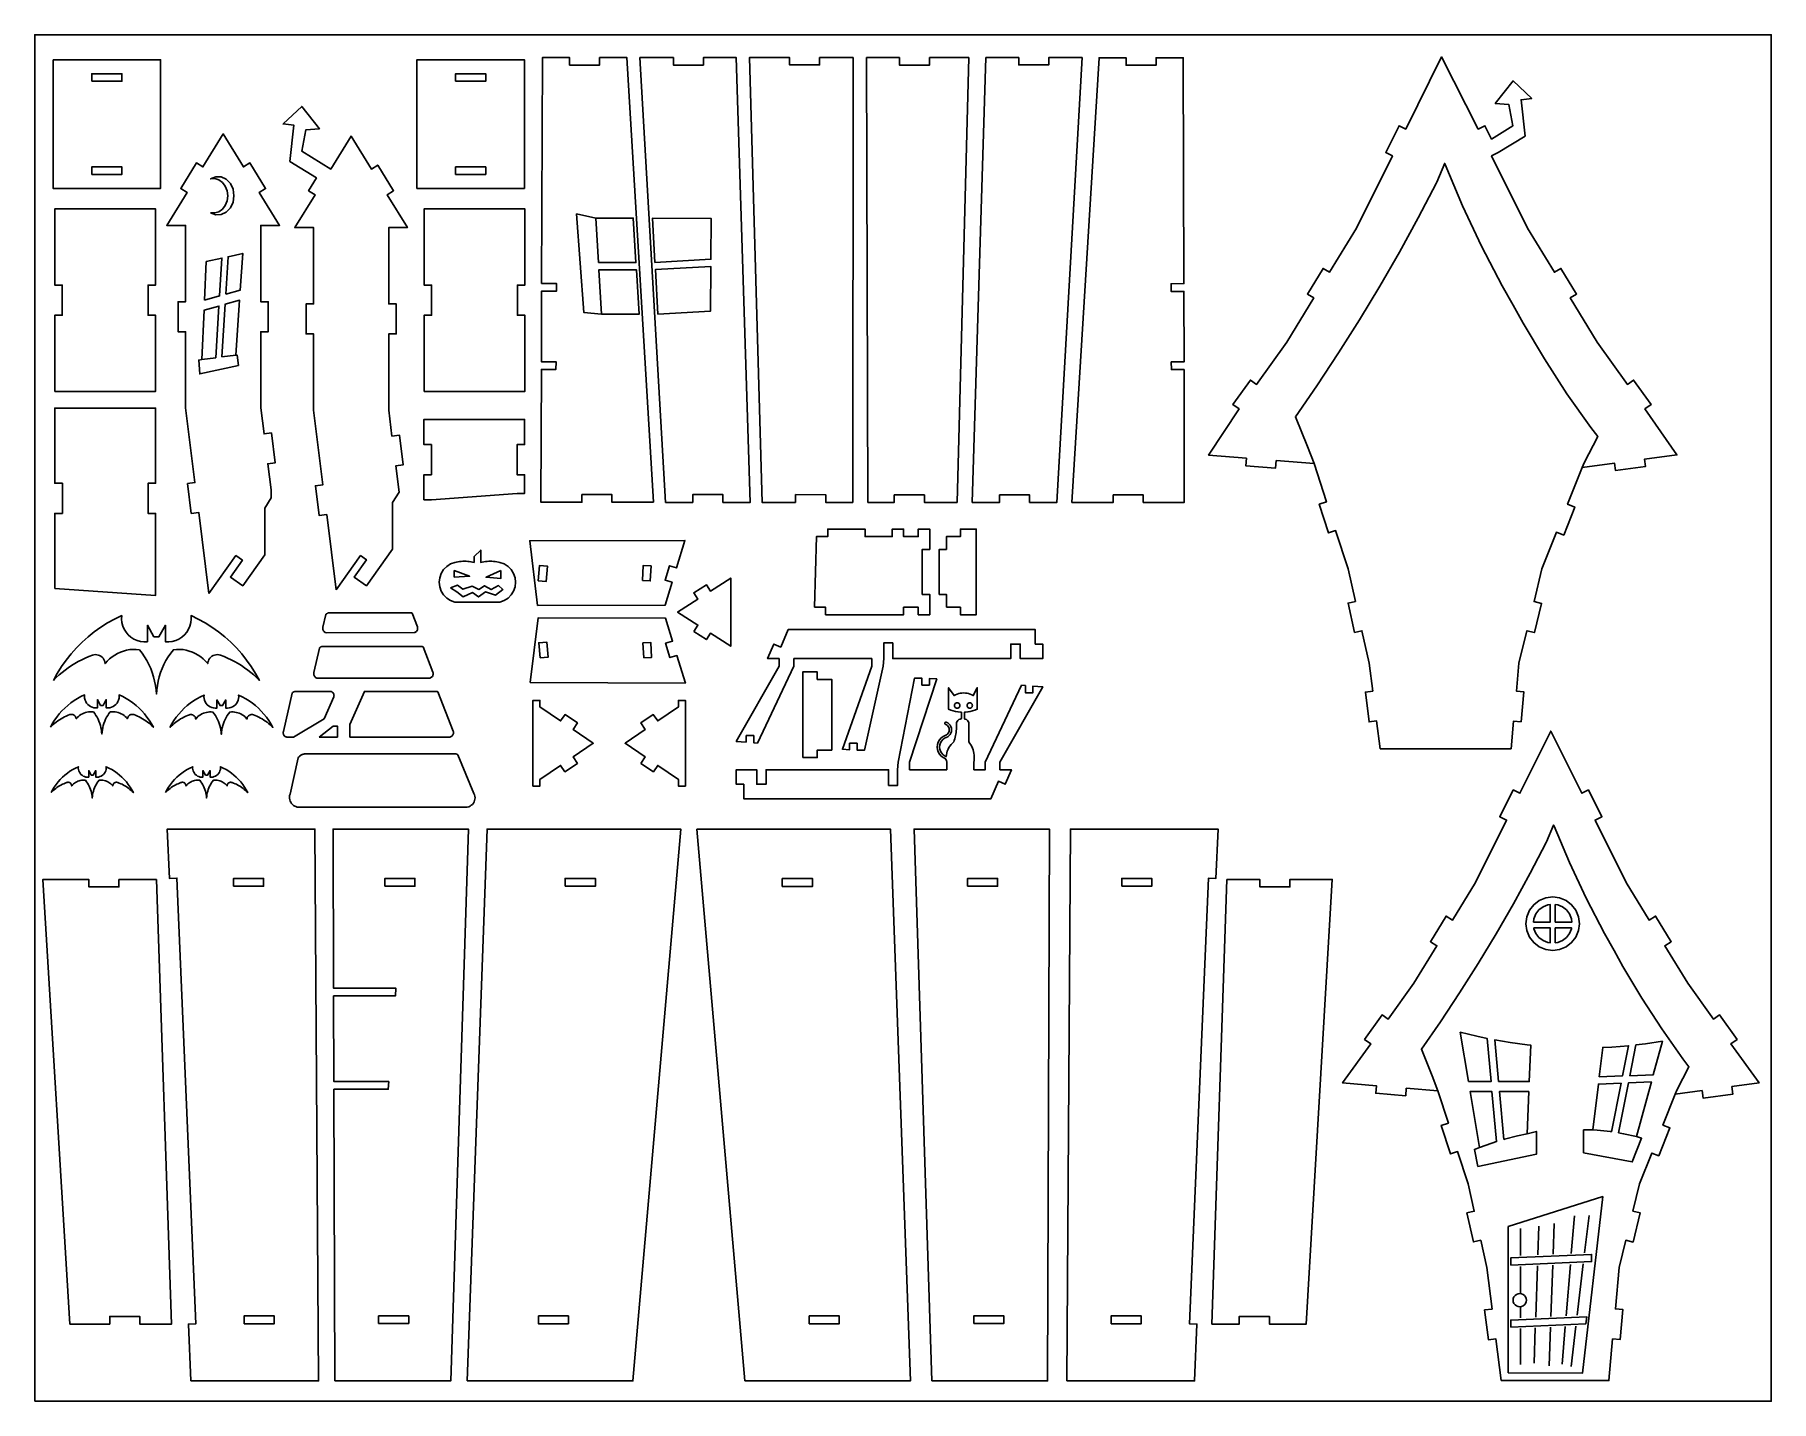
# Model space of a CAD drawing. Extents: x -14.4 to 78, y -12.4 to 60.3.
import ezdxf

# ---------------------------------------------------------------- set-up
doc = ezdxf.new("R2010")
doc.units = 0
doc.header["$MEASUREMENT"] = 0
doc.layers.get('0').update_dxf_attribs({"linetype": 'CONTINUOUS'})
doc.layers.add('ENGRAVING', color=1, linetype='CONTINUOUS')

msp = doc.modelspace()

# ---------------------------------------------------------------- linework, layer by layer
for points in [[(-14.397, -12.374), (-14.397, 60.308), (77.954, 60.308), (77.954, -12.374)], [(57.149, 22.329), (64.118, 22.329), (64.252, 23.807), (64.65, 23.77), (64.795, 25.363), (64.397, 25.4), (64.531, 26.877), (64.956, 28.609), (65.357, 28.511), (65.737, 30.064), (65.336, 30.162), (65.76, 31.894), (66.532, 33.848), (66.918, 33.695), (67.506, 35.183), (67.12, 35.335), (67.891, 37.289), (69.622, 37.52), (69.675, 37.124), (71.26, 37.335), (71.208, 37.732), (72.939, 37.962), (71.232, 40.408), (71.558, 40.641), (70.629, 41.942), (70.303, 41.71), (68.701, 43.956), (67.261, 46.308), (67.602, 46.517), (66.767, 47.881), (66.426, 47.673), (64.985, 50.025), (63.08, 53.86), (63.438, 54.038), (64.862, 54.915), (64.647, 56.849), (65.218, 56.912), (65.217, 56.919), (64.222, 57.848), (63.278, 56.654), (64.005, 56.59), (64.21, 55.457), (63.079, 54.76), (62.726, 55.47), (62.368, 55.292), (60.423, 59.127), (58.517, 55.292), (58.159, 55.47), (57.448, 54.038), (57.806, 53.86), (55.9, 50.025), (54.46, 47.672), (54.119, 47.881), (53.283, 46.517), (53.624, 46.308), (52.184, 43.955), (50.582, 41.71), (50.257, 41.942), (49.327, 40.64), (49.653, 40.408), (48.029, 37.947), (50.038, 37.786), (50.006, 37.387), (51.595, 37.26), (51.627, 37.658), (53.637, 37.497), (54.296, 35.457), (53.916, 35.334), (54.407, 33.812), (54.788, 33.935), (55.447, 31.894), (55.836, 30.166), (55.446, 30.078), (55.798, 28.518), (56.188, 28.605), (56.578, 26.877), (56.764, 25.397), (56.367, 25.347), (56.566, 23.76), (56.963, 23.81)], [(-13.42, 58.974), (-7.704, 58.974), (-7.704, 52.137), (-13.42, 52.137)], [(-11.361, 57.834), (-9.762, 57.834), (-9.762, 58.234), (-11.361, 58.234)], [(5.93, 52.137), (5.93, 58.974), (11.646, 58.974), (11.646, 52.137)], [(7.988, 57.834), (7.988, 58.234), (9.587, 58.234), (9.587, 57.834)], [(18.516, 35.439), (18.516, 35.441), (16.303, 35.441), (16.303, 35.852), (14.704, 35.852), (14.704, 35.441), (12.521, 35.441), (12.546, 42.51), (13.324, 42.507), (13.325, 42.915), (12.547, 42.918), (12.56, 46.67), (13.351, 46.667), (13.352, 47.075), (12.561, 47.078), (12.603, 59.09), (14.044, 59.09), (14.044, 58.693), (15.644, 58.693), (15.644, 59.09), (17.093, 59.09), (18.516, 35.441)], [(19.146, 35.435), (17.792, 59.09), (19.567, 59.09), (19.567, 58.69), (21.167, 58.69), (21.167, 59.09), (22.907, 59.089), (23.657, 35.435), (22.2, 35.435), (22.2, 35.848), (20.601, 35.848), (20.601, 35.435)], [(26.069, 35.432), (24.282, 35.433), (23.607, 59.089), (25.745, 59.089), (25.745, 58.704), (27.344, 58.704), (27.344, 59.089), (29.126, 59.089), (29.11, 35.432), (27.668, 35.432), (27.668, 35.845), (26.069, 35.846)], [(29.909, 35.432), (31.316, 35.432), (31.316, 35.833), (32.915, 35.833), (32.915, 35.432), (34.654, 35.432), (35.273, 59.091), (33.189, 59.091), (33.189, 58.691), (31.589, 58.691), (31.589, 59.091), (29.839, 59.091)], [(35.454, 35.432), (36.911, 35.433), (36.911, 35.833), (38.511, 35.833), (38.511, 35.433), (39.965, 35.433), (41.306, 59.089), (39.53, 59.089), (39.53, 58.703), (37.931, 58.703), (37.931, 59.089), (36.188, 59.089)], [(40.765, 35.433), (42.21, 59.083), (43.64, 59.083), (43.64, 58.683), (45.239, 58.683), (45.239, 59.083), (46.686, 59.083), (46.714, 47.068), (46.038, 47.067), (46.039, 46.657), (46.715, 46.658), (46.723, 42.909), (46.048, 42.907), (46.049, 42.497), (46.724, 42.498), (46.74, 35.433), (44.555, 35.433), (44.555, 35.833), (42.956, 35.833), (42.956, 35.433)], [(1.631, 30.789), (1.129, 34.784), (0.732, 34.734), (0.532, 36.321), (0.929, 36.371), (0.43, 40.339), (0.43, 44.394), (0.03, 44.394), (0.03, 45.993), (0.43, 45.993), (0.43, 50.049), (-0.57, 50.049), (0.51, 51.801), (0.169, 52.011), (0.587, 52.689), (-0.837, 53.566), (-0.622, 55.499), (-1.193, 55.563), (-1.192, 55.57), (-0.197, 56.499), (0.747, 55.305), (0.019, 55.241), (-0.185, 54.108), (1.349, 53.163), (2.428, 54.916), (3.508, 53.163), (3.848, 53.373), (4.687, 52.011), (4.347, 51.801), (5.426, 50.049), (4.427, 50.049), (4.427, 45.993), (4.827, 45.993), (4.827, 44.394), (4.427, 44.394), (4.427, 40.339), (4.6, 38.962), (4.997, 39.012), (5.196, 37.425), (4.8, 37.375), (4.976, 35.978), (4.635, 35.42), (4.635, 32.953), (3.24, 30.998), (2.589, 31.462), (3.245, 32.383), (2.929, 32.608)], [(-5.132, 30.595), (-3.696, 32.608), (-3.35, 32.361), (-3.988, 31.466), (-3.338, 31.001), (-2.168, 32.641), (-2.168, 35.133), (-1.827, 35.685), (-1.827, 36.095), (-2.003, 37.492), (-1.606, 37.542), (-1.806, 39.129), (-2.203, 39.079), (-2.376, 40.455), (-2.376, 44.511), (-1.976, 44.511), (-1.976, 46.11), (-2.376, 46.11), (-2.376, 50.166), (-1.376, 50.166), (-2.456, 51.918), (-2.116, 52.128), (-2.954, 53.49), (-3.295, 53.28), (-4.374, 55.032), (-5.454, 53.28), (-5.794, 53.49), (-6.633, 52.128), (-6.293, 51.918), (-7.372, 50.166), (-6.373, 50.166), (-6.373, 46.11), (-6.773, 46.11), (-6.773, 44.511), (-6.373, 44.511), (-6.373, 40.455), (-5.874, 36.488), (-6.27, 36.438), (-6.071, 34.851), (-5.674, 34.901)], [(-11.361, 52.876), (-9.762, 52.876), (-9.762, 53.276), (-11.361, 53.276)], [(-5.046, 50.843), (-4.823, 50.829), (-4.605, 50.894), (-4.413, 51.033), (-4.263, 51.232), (-4.167, 51.476), (-4.134, 51.743), (-4.167, 52.01), (-4.263, 52.254), (-4.413, 52.453), (-4.605, 52.592), (-4.823, 52.657), (-5.046, 52.643), (-4.772, 52.752), (-4.483, 52.743), (-4.213, 52.617), (-3.994, 52.39), (-3.851, 52.086), (-3.802, 51.743), (-3.851, 51.4), (-3.994, 51.096), (-4.213, 50.869), (-4.483, 50.743), (-4.772, 50.734)], [(7.988, 52.876), (7.988, 53.276), (9.587, 53.276), (9.587, 52.876)], [(-13.329, 41.335), (-7.971, 41.335), (-7.971, 45.39), (-8.371, 45.39), (-8.371, 46.99), (-7.971, 46.99), (-7.971, 51.045), (-13.329, 51.045), (-13.329, 46.99), (-12.929, 46.99), (-12.929, 45.39), (-13.329, 45.39)], [(6.311, 41.335), (6.311, 45.39), (6.711, 45.39), (6.711, 46.99), (6.311, 46.99), (6.311, 51.045), (11.669, 51.045), (11.669, 46.99), (11.269, 46.99), (11.269, 45.39), (11.669, 45.39), (11.669, 41.335)], [(15.58, 48.186), (17.578, 48.186), (17.435, 50.556), (15.438, 50.556)], [(18.587, 48.193), (18.452, 50.551), (21.578, 50.528), (21.562, 48.363)], [(-5.369, 46.19), (-5.274, 48.244), (-4.442, 48.429), (-4.565, 46.418)], [(-4.237, 46.511), (-3.465, 46.73), (-3.337, 48.674), (-4.115, 48.501)], [(15.746, 45.437), (17.743, 45.437), (17.601, 47.807), (15.603, 47.807)], [(18.744, 45.444), (21.541, 45.604), (21.559, 47.983), (18.608, 47.814)], [(-4.442, 43.171), (-4.27, 45.973), (-3.501, 46.19), (-3.694, 43.27)], [(-5.515, 43.03), (-5.394, 45.654), (-4.598, 45.879), (-4.767, 43.128)], [(-13.328, 30.852), (-13.328, 34.851), (-12.928, 34.851), (-12.928, 36.45), (-13.328, 36.45), (-13.328, 40.449), (-7.97, 40.449), (-7.97, 36.45), (-8.37, 36.45), (-8.37, 34.851), (-7.97, 34.851), (-7.97, 30.484)], [(6.7, 35.572), (6.3, 35.572), (6.3, 36.909), (6.7, 36.909), (6.7, 38.508), (6.3, 38.508), (6.3, 39.845), (11.658, 39.845), (11.658, 38.508), (11.258, 38.508), (11.258, 36.909), (11.658, 36.909), (11.658, 35.915), (11.258, 35.915)], [(12.347, 29.947), (19.126, 29.965), (19.498, 31.186), (19.122, 31.301), (19.355, 32.066), (19.731, 31.951), (20.177, 33.413), (11.927, 33.392)], [(27.075, 29.856), (27.17, 33.615), (27.78, 33.615), (27.78, 34.015), (29.761, 34.015), (29.761, 33.615), (31.207, 33.615), (31.207, 34.015), (31.807, 34.015), (31.807, 33.615), (32.589, 33.615), (32.589, 34.015), (33.204, 34.015), (33.204, 32.935), (32.8, 32.935), (32.8, 30.536), (33.204, 30.536), (33.204, 29.457), (32.589, 29.457), (32.589, 29.856), (31.807, 29.856), (31.807, 29.457), (27.665, 29.457), (27.665, 29.856)], [(34.084, 29.856), (34.084, 30.536), (33.704, 30.536), (33.704, 32.935), (34.084, 32.935), (34.084, 33.615), (34.831, 33.615), (34.831, 34.015), (35.67, 34.015), (35.67, 29.457), (34.831, 29.457), (34.831, 29.856)], [(7.349, 30.515), (7.518, 30.343), (7.721, 30.213), (7.947, 30.13), (10.344, 30.13), (10.57, 30.213), (10.773, 30.343), (10.942, 30.515), (11.069, 30.719), (11.148, 30.947), (11.175, 31.187), (11.148, 31.426), (11.069, 31.654), (10.942, 31.859), (10.773, 32.031), (10.57, 32.161), (10.344, 32.243), (10.26, 32.262), (10.175, 32.277), (10.09, 32.289), (10.005, 32.297), (9.919, 32.303), (9.833, 32.304), (9.747, 32.303), (9.662, 32.297), (9.576, 32.289), (9.491, 32.277), (9.407, 32.262), (9.323, 32.243), (9.323, 32.902), (8.968, 32.552), (8.968, 32.243), (8.884, 32.262), (8.8, 32.277), (8.715, 32.289), (8.629, 32.297), (8.544, 32.303), (8.458, 32.304), (8.372, 32.303), (8.286, 32.297), (8.201, 32.289), (8.116, 32.277), (8.031, 32.262), (7.947, 32.243), (7.721, 32.161), (7.518, 32.031), (7.349, 31.859), (7.222, 31.654), (7.143, 31.426), (7.117, 31.187), (7.143, 30.947), (7.222, 30.719)], [(7.914, 31.457), (7.914, 31.811), (8.729, 31.505)], [(10.385, 31.811), (9.605, 31.457), (10.385, 31.384)], [(12.383, 31.269), (12.804, 31.232), (12.874, 32.042), (12.454, 32.078)], [(17.921, 31.281), (18.337, 31.257), (18.383, 32.055), (17.967, 32.079)], [(20.653, 28.571), (20.869, 28.908), (19.795, 29.598), (20.869, 30.288), (20.653, 30.625), (21.325, 31.057), (21.541, 30.721), (22.615, 31.411), (22.615, 27.785), (21.541, 28.475), (21.325, 28.139)], [(7.718, 30.891), (8.095, 31.036), (8.372, 30.812), (8.865, 30.985), (9.228, 30.809), (9.528, 31.001), (9.875, 30.796), (10.273, 31.009), (10.506, 30.806), (10.116, 30.495), (9.574, 30.67), (9.208, 30.407), (8.877, 30.638), (8.383, 30.405), (8.058, 30.683)], [(0.972, 28.584), (0.994, 28.56), (1.02, 28.54), (1.048, 28.523), (1.078, 28.51), (1.109, 28.501), (5.784, 28.507), (5.816, 28.517), (5.846, 28.531), (5.874, 28.55), (5.899, 28.572), (5.921, 28.598), (5.939, 28.626), (5.952, 28.657), (5.962, 28.689), (5.966, 28.722), (5.966, 28.756), (5.961, 28.789), (5.952, 28.821), (5.668, 29.544), (5.665, 29.547), (5.662, 29.55), (5.659, 29.553), (5.655, 29.555), (5.652, 29.557), (5.648, 29.559), (5.644, 29.56), (5.64, 29.562), (5.636, 29.563), (5.632, 29.564), (5.628, 29.564), (5.623, 29.565), (1.312, 29.565), (1.29, 29.565), (1.269, 29.565), (1.247, 29.562), (1.226, 29.559), (1.206, 29.553), (1.185, 29.546), (1.166, 29.538), (1.147, 29.528), (1.129, 29.516), (1.111, 29.504), (1.095, 29.49), (1.08, 29.475), (0.927, 28.799), (0.92, 28.767), (0.918, 28.735), (0.92, 28.702), (0.927, 28.67), (0.938, 28.64), (0.953, 28.611)], [(-13.402, 25.967), (-13.255, 26.114), (-13.102, 26.255), (-12.944, 26.39), (-12.781, 26.518), (-12.614, 26.641), (-12.442, 26.757), (-12.265, 26.866), (-12.085, 26.968), (-11.9, 27.064), (-11.712, 27.152), (-11.521, 27.233), (-11.327, 27.307), (-11.252, 27.327), (-11.175, 27.336), (-11.097, 27.333), (-11.02, 27.317), (-10.947, 27.29), (-10.879, 27.253), (-10.818, 27.205), (-10.764, 27.148), (-10.72, 27.084), (-10.687, 27.014), (-10.664, 26.939), (-10.654, 26.862), (-10.542, 26.992), (-10.419, 27.112), (-10.286, 27.221), (-10.144, 27.317), (-9.994, 27.402), (-9.838, 27.473), (-9.676, 27.53), (-9.51, 27.574), (-9.341, 27.602), (-9.169, 27.616), (-8.998, 27.615), (-8.827, 27.6), (-8.685, 27.414), (-8.554, 27.221), (-8.434, 27.02), (-8.327, 26.813), (-8.231, 26.599), (-8.148, 26.381), (-8.078, 26.158), (-8.021, 25.932), (-7.977, 25.702), (-7.946, 25.47), (-7.929, 25.237), (-7.922, 25.237), (-7.905, 25.47), (-7.874, 25.702), (-7.83, 25.932), (-7.773, 26.158), (-7.703, 26.381), (-7.62, 26.599), (-7.524, 26.813), (-7.416, 27.02), (-7.297, 27.221), (-7.166, 27.414), (-7.024, 27.6), (-6.853, 27.615), (-6.681, 27.616), (-6.51, 27.602), (-6.341, 27.574), (-6.175, 27.53), (-6.013, 27.473), (-5.857, 27.402), (-5.707, 27.317), (-5.565, 27.221), (-5.432, 27.112), (-5.309, 26.992), (-5.197, 26.862), (-5.187, 26.939), (-5.164, 27.014), (-5.131, 27.084), (-5.087, 27.148), (-5.033, 27.205), (-4.972, 27.253), (-4.904, 27.29), (-4.83, 27.317), (-4.754, 27.333), (-4.676, 27.336), (-4.599, 27.327), (-4.524, 27.307), (-4.33, 27.233), (-4.139, 27.152), (-3.951, 27.064), (-3.766, 26.968), (-3.586, 26.866), (-3.409, 26.757), (-3.237, 26.641), (-3.069, 26.518), (-2.907, 26.39), (-2.749, 26.255), (-2.596, 26.114), (-2.449, 25.967), (-2.654, 26.34), (-2.88, 26.701), (-3.126, 27.048), (-3.39, 27.381), (-3.674, 27.699), (-3.974, 28), (-4.291, 28.284), (-4.624, 28.549), (-4.97, 28.796), (-5.331, 29.022), (-5.703, 29.228), (-6.086, 29.412), (-6.076, 29.226), (-6.094, 29.04), (-6.14, 28.859), (-6.212, 28.687), (-6.31, 28.528), (-6.43, 28.385), (-6.57, 28.262), (-6.728, 28.162), (-6.899, 28.086), (-7.079, 28.038), (-7.264, 28.016), (-7.451, 28.024), (-7.451, 28.902), (-7.79, 28.292), (-8.061, 28.292), (-8.4, 28.902), (-8.4, 28.024), (-8.587, 28.016), (-8.772, 28.038), (-8.952, 28.086), (-9.123, 28.162), (-9.28, 28.262), (-9.421, 28.385), (-9.541, 28.528), (-9.639, 28.687), (-9.711, 28.859), (-9.757, 29.04), (-9.775, 29.226), (-9.765, 29.412), (-10.148, 29.228), (-10.52, 29.022), (-10.88, 28.796), (-11.227, 28.549), (-11.56, 28.284), (-11.877, 28), (-12.177, 27.699), (-12.461, 27.381), (-12.725, 27.048), (-12.971, 26.701), (-13.197, 26.34)], [(11.955, 25.85), (20.205, 25.828), (19.759, 27.291), (19.383, 27.176), (19.15, 27.941), (19.526, 28.055), (19.154, 29.276), (12.375, 29.294)], [(23.44, 22.678), (23.44, 23.033), (23.84, 23.033), (23.84, 22.648), (24.04, 22.633), (25.976, 26.727), (25.976, 27.127), (30.118, 27.127), (30.118, 26.727), (28.556, 22.301), (28.941, 22.28), (28.941, 22.628), (29.34, 22.628), (29.34, 22.258), (29.74, 22.258), (30.717, 26.727), (30.754, 27.127), (30.754, 27.961), (31.231, 27.961), (31.231, 27.127), (37.512, 27.127), (37.512, 27.898), (38.012, 27.898), (38.012, 27.127), (39.214, 27.127), (39.214, 27.898), (38.814, 27.898), (38.814, 28.669), (25.676, 28.669), (25.277, 27.74), (24.91, 27.898), (24.578, 27.127), (25.193, 27.127), (25.193, 26.727), (22.911, 22.717)], [(0.492, 26.169), (0.514, 26.145), (0.539, 26.124), (0.567, 26.107), (0.597, 26.094), (0.628, 26.085), (6.614, 26.091), (6.646, 26.101), (6.676, 26.116), (6.704, 26.134), (6.73, 26.157), (6.751, 26.182), (6.769, 26.211), (6.783, 26.241), (6.792, 26.274), (6.797, 26.307), (6.797, 26.341), (6.792, 26.374), (6.782, 26.406), (6.257, 27.744), (6.254, 27.747), (6.251, 27.75), (6.247, 27.753), (6.244, 27.755), (6.24, 27.757), (6.237, 27.759), (6.233, 27.761), (6.229, 27.762), (6.225, 27.763), (6.221, 27.764), (6.216, 27.765), (6.212, 27.765), (0.871, 27.765), (0.858, 27.762), (0.844, 27.759), (0.831, 27.754), (0.819, 27.749), (0.806, 27.742), (0.795, 27.735), (0.784, 27.727), (0.773, 27.718), (0.764, 27.708), (0.755, 27.698), (0.747, 27.687), (0.739, 27.675), (0.446, 26.384), (0.44, 26.352), (0.438, 26.319), (0.44, 26.287), (0.447, 26.255), (0.458, 26.224), (0.473, 26.195)], [(12.482, 27.164), (12.412, 27.973), (12.832, 28.009), (12.902, 27.2)], [(17.995, 27.162), (17.949, 27.961), (18.365, 27.985), (18.412, 27.187)], [(32.123, 21.215), (32.123, 21.615), (33.57, 26.042), (33.185, 26.063), (33.185, 25.714), (32.785, 25.714), (32.785, 26.085), (32.385, 26.085), (31.524, 21.615), (31.487, 21.215), (31.487, 20.382), (31.009, 20.382), (31.009, 21.215), (24.498, 21.215), (24.498, 20.444), (23.998, 20.444), (23.998, 21.215), (22.911, 21.215), (22.911, 20.444), (23.311, 20.444), (23.311, 19.673), (36.45, 19.673), (36.849, 20.602), (37.216, 20.444), (37.547, 21.215), (36.933, 21.215), (36.933, 21.615), (39.214, 25.626), (38.685, 25.665), (38.685, 25.309), (38.285, 25.309), (38.285, 25.694), (38.086, 25.709), (36.15, 21.615), (36.15, 21.215), (35.55, 21.215), (35.55, 21.615), (35.564, 21.709), (35.571, 21.804), (35.572, 21.899), (35.565, 21.994), (35.552, 22.088), (35.533, 22.181), (35.507, 22.273), (35.475, 22.362), (35.436, 22.449), (35.392, 22.533), (35.341, 22.614), (35.285, 22.691), (35.285, 23.726), (35.25, 23.786), (35.205, 23.839), (35.15, 23.882), (35.089, 23.913), (35.046, 23.926), (35.046, 24.272), (35.098, 24.274), (35.227, 24.288), (35.356, 24.311), (35.482, 24.344), (35.606, 24.385), (35.727, 24.435), (35.727, 25.574), (35.515, 25.156), (35.437, 25.199), (35.355, 25.234), (35.27, 25.262), (35.183, 25.282), (35.094, 25.294), (35.005, 25.298), (34.916, 25.294), (34.827, 25.282), (34.74, 25.262), (34.655, 25.234), (34.573, 25.199), (34.495, 25.156), (34.207, 25.574), (34.207, 24.435), (34.328, 24.385), (34.452, 24.344), (34.578, 24.311), (34.707, 24.288), (34.837, 24.274), (34.884, 24.272), (34.884, 23.933), (34.817, 23.913), (34.755, 23.882), (34.701, 23.839), (34.655, 23.786), (34.62, 23.726), (34.623, 23.639), (34.623, 23.551), (34.621, 23.464), (34.616, 23.376), (34.608, 23.289), (34.598, 23.202), (34.585, 23.115), (34.569, 23.029), (34.551, 22.944), (34.53, 22.859), (34.507, 22.774), (34.481, 22.691), (34.405, 22.625), (34.336, 22.553), (34.274, 22.474), (34.22, 22.39), (34.174, 22.301), (34.136, 22.208), (34.107, 22.112), (34.088, 22.013), (34.078, 21.914), (33.979, 21.962), (33.892, 22.029), (33.82, 22.113), (33.766, 22.209), (33.733, 22.314), (33.722, 22.424), (33.733, 22.534), (33.766, 22.639), (33.82, 22.735), (33.892, 22.819), (33.979, 22.886), (34.156, 22.973), (34.225, 23.026), (34.282, 23.092), (34.325, 23.168), (34.351, 23.251), (34.36, 23.338), (34.351, 23.425), (34.325, 23.508), (34.282, 23.584), (34.225, 23.65), (34.156, 23.704), (34.078, 23.742), (34.064, 23.745), (34.049, 23.745), (34.035, 23.741), (34.023, 23.734), (34.012, 23.724), (34.004, 23.712), (33.999, 23.698), (33.998, 23.684), (34, 23.669), (34.006, 23.656), (34.015, 23.644), (34.026, 23.635), (34.094, 23.602), (34.143, 23.564), (34.185, 23.516), (34.215, 23.461), (34.234, 23.401), (34.24, 23.338), (34.234, 23.275), (34.215, 23.215), (34.185, 23.16), (34.143, 23.113), (34.094, 23.074), (33.916, 22.987), (33.81, 22.905), (33.722, 22.803), (33.657, 22.686), (33.616, 22.558), (33.603, 22.424), (33.616, 22.29), (33.657, 22.162), (33.722, 22.045), (33.81, 21.943), (33.916, 21.861), (34.026, 21.807), (34.086, 21.714), (34.105, 21.615), (34.105, 21.215)], [(26.444, 21.859), (26.444, 26.418), (27.215, 26.418), (27.215, 26.018), (27.987, 26.018), (27.987, 22.259), (27.215, 22.259), (27.215, 21.859)], [(-13.565, 23.476), (-13.492, 23.55), (-13.415, 23.62), (-13.336, 23.688), (-13.255, 23.752), (-13.171, 23.813), (-13.085, 23.871), (-12.997, 23.926), (-12.907, 23.977), (-12.814, 24.025), (-12.72, 24.069), (-12.625, 24.109), (-12.528, 24.146), (-12.49, 24.156), (-12.452, 24.161), (-12.413, 24.159), (-12.375, 24.151), (-12.338, 24.138), (-12.304, 24.119), (-12.273, 24.095), (-12.246, 24.067), (-12.224, 24.035), (-12.208, 24), (-12.196, 23.962), (-12.191, 23.924), (-12.135, 23.989), (-12.074, 24.049), (-12.007, 24.103), (-11.936, 24.151), (-11.861, 24.194), (-11.783, 24.229), (-11.702, 24.258), (-11.619, 24.28), (-11.535, 24.294), (-11.449, 24.301), (-11.363, 24.3), (-11.278, 24.293), (-11.207, 24.2), (-11.141, 24.103), (-11.082, 24.003), (-11.028, 23.899), (-10.98, 23.792), (-10.938, 23.683), (-10.903, 23.572), (-10.875, 23.458), (-10.853, 23.344), (-10.837, 23.228), (-10.829, 23.111), (-10.825, 23.111), (-10.817, 23.228), (-10.801, 23.344), (-10.779, 23.458), (-10.751, 23.572), (-10.716, 23.683), (-10.674, 23.792), (-10.626, 23.899), (-10.573, 24.003), (-10.513, 24.103), (-10.447, 24.2), (-10.376, 24.293), (-10.291, 24.3), (-10.205, 24.301), (-10.119, 24.294), (-10.035, 24.28), (-9.952, 24.258), (-9.871, 24.229), (-9.793, 24.194), (-9.718, 24.151), (-9.647, 24.103), (-9.58, 24.049), (-9.519, 23.989), (-9.463, 23.924), (-9.458, 23.962), (-9.446, 24), (-9.43, 24.035), (-9.408, 24.067), (-9.381, 24.095), (-9.35, 24.119), (-9.316, 24.138), (-9.279, 24.151), (-9.241, 24.159), (-9.202, 24.161), (-9.164, 24.156), (-9.126, 24.146), (-9.029, 24.109), (-8.934, 24.069), (-8.84, 24.025), (-8.747, 23.977), (-8.657, 23.926), (-8.569, 23.871), (-8.483, 23.813), (-8.399, 23.752), (-8.318, 23.688), (-8.239, 23.62), (-8.162, 23.55), (-8.089, 23.476), (-8.191, 23.663), (-8.304, 23.843), (-8.427, 24.017), (-8.559, 24.183), (-8.701, 24.342), (-8.851, 24.493), (-9.01, 24.635), (-9.176, 24.767), (-9.349, 24.89), (-9.53, 25.004), (-9.716, 25.107), (-9.907, 25.199), (-9.902, 25.106), (-9.911, 25.013), (-9.934, 24.922), (-9.97, 24.836), (-10.019, 24.757), (-10.079, 24.685), (-10.15, 24.624), (-10.228, 24.574), (-10.314, 24.536), (-10.404, 24.512), (-10.496, 24.501), (-10.59, 24.504), (-10.59, 24.944), (-10.759, 24.639), (-10.895, 24.639), (-11.064, 24.944), (-11.064, 24.504), (-11.158, 24.501), (-11.25, 24.512), (-11.34, 24.536), (-11.426, 24.574), (-11.505, 24.624), (-11.575, 24.685), (-11.635, 24.757), (-11.684, 24.836), (-11.72, 24.922), (-11.743, 25.013), (-11.752, 25.106), (-11.747, 25.199), (-11.938, 25.107), (-12.124, 25.004), (-12.305, 24.89), (-12.478, 24.767), (-12.644, 24.635), (-12.803, 24.493), (-12.953, 24.342), (-13.095, 24.183), (-13.227, 24.017), (-13.35, 23.843), (-13.463, 23.663)], [(-7.21, 23.465), (-7.137, 23.539), (-7.061, 23.609), (-6.982, 23.677), (-6.9, 23.741), (-6.816, 23.802), (-6.73, 23.86), (-6.642, 23.915), (-6.552, 23.966), (-6.46, 24.014), (-6.366, 24.058), (-6.27, 24.098), (-6.173, 24.135), (-6.136, 24.145), (-6.097, 24.15), (-6.058, 24.148), (-6.02, 24.14), (-5.983, 24.127), (-5.949, 24.108), (-5.918, 24.084), (-5.892, 24.056), (-5.87, 24.024), (-5.853, 23.988), (-5.842, 23.951), (-5.836, 23.913), (-5.78, 23.978), (-5.719, 24.038), (-5.652, 24.092), (-5.582, 24.14), (-5.507, 24.183), (-5.429, 24.218), (-5.348, 24.247), (-5.265, 24.268), (-5.18, 24.283), (-5.094, 24.29), (-5.008, 24.289), (-4.923, 24.282), (-4.852, 24.189), (-4.787, 24.092), (-4.727, 23.992), (-4.673, 23.888), (-4.625, 23.781), (-4.584, 23.672), (-4.549, 23.561), (-4.52, 23.447), (-4.498, 23.333), (-4.483, 23.217), (-4.474, 23.1), (-4.47, 23.1), (-4.462, 23.217), (-4.447, 23.333), (-4.425, 23.447), (-4.396, 23.561), (-4.361, 23.672), (-4.319, 23.781), (-4.272, 23.888), (-4.218, 23.992), (-4.158, 24.092), (-4.093, 24.189), (-4.022, 24.282), (-3.936, 24.289), (-3.85, 24.29), (-3.765, 24.283), (-3.68, 24.268), (-3.597, 24.247), (-3.516, 24.218), (-3.438, 24.183), (-3.363, 24.14), (-3.292, 24.092), (-3.226, 24.038), (-3.164, 23.978), (-3.108, 23.913), (-3.103, 23.951), (-3.092, 23.988), (-3.075, 24.024), (-3.053, 24.056), (-3.026, 24.084), (-2.995, 24.108), (-2.961, 24.127), (-2.925, 24.14), (-2.887, 24.148), (-2.848, 24.15), (-2.809, 24.145), (-2.771, 24.135), (-2.674, 24.098), (-2.579, 24.058), (-2.485, 24.014), (-2.393, 23.966), (-2.302, 23.915), (-2.214, 23.86), (-2.128, 23.802), (-2.044, 23.741), (-1.963, 23.677), (-1.884, 23.609), (-1.808, 23.539), (-1.734, 23.465), (-1.837, 23.652), (-1.95, 23.832), (-2.072, 24.006), (-2.205, 24.172), (-2.346, 24.331), (-2.497, 24.482), (-2.655, 24.624), (-2.821, 24.756), (-2.995, 24.879), (-3.175, 24.993), (-3.361, 25.096), (-3.553, 25.188), (-3.548, 25.095), (-3.557, 25.002), (-3.579, 24.911), (-3.616, 24.825), (-3.664, 24.746), (-3.725, 24.674), (-3.795, 24.613), (-3.873, 24.563), (-3.959, 24.525), (-4.049, 24.5), (-4.142, 24.49), (-4.235, 24.493), (-4.235, 24.933), (-4.404, 24.628), (-4.54, 24.628), (-4.71, 24.933), (-4.71, 24.493), (-4.803, 24.49), (-4.896, 24.5), (-4.986, 24.525), (-5.071, 24.563), (-5.15, 24.613), (-5.22, 24.674), (-5.28, 24.746), (-5.329, 24.825), (-5.365, 24.911), (-5.388, 25.002), (-5.397, 25.095), (-5.392, 25.188), (-5.583, 25.096), (-5.77, 24.993), (-5.95, 24.879), (-6.123, 24.756), (-6.289, 24.624), (-6.448, 24.482), (-6.598, 24.331), (-6.74, 24.172), (-6.872, 24.006), (-6.995, 23.832), (-7.108, 23.652)], [(-0.993, 22.948), (-0.634, 22.947), (0.999, 23.923), (1.509, 25.089), (1.518, 25.126), (1.52, 25.164), (1.516, 25.202), (1.506, 25.238), (1.489, 25.272), (1.467, 25.303), (1.44, 25.33), (1.409, 25.352), (1.374, 25.368), (1.337, 25.377), (1.299, 25.381), (-0.479, 25.381), (-0.501, 25.381), (-0.522, 25.381), (-0.544, 25.378), (-0.565, 25.375), (-0.585, 25.369), (-0.606, 25.362), (-0.625, 25.354), (-0.644, 25.344), (-0.662, 25.332), (-0.68, 25.32), (-0.696, 25.306), (-0.711, 25.291), (-1.175, 23.247), (-1.182, 23.215), (-1.184, 23.182), (-1.181, 23.15), (-1.175, 23.118), (-1.164, 23.087), (-1.149, 23.058), (-1.13, 23.031), (-1.107, 23.008), (-1.082, 22.987), (-1.054, 22.97), (-1.024, 22.957)], [(2.359, 22.95), (2.359, 23.622), (3.137, 25.381), (6.991, 25.381), (6.996, 25.38), (7, 25.38), (7.004, 25.379), (7.008, 25.378), (7.012, 25.376), (7.016, 25.375), (7.019, 25.373), (7.023, 25.371), (7.026, 25.368), (7.03, 25.366), (7.033, 25.363), (7.036, 25.36), (7.857, 23.269), (7.866, 23.236), (7.871, 23.203), (7.871, 23.17), (7.867, 23.136), (7.858, 23.104), (7.844, 23.073), (7.826, 23.045), (7.804, 23.019), (7.779, 22.997), (7.751, 22.979), (7.721, 22.964), (7.689, 22.954)], [(12.098, 20.346), (12.469, 20.346), (12.469, 20.696), (13.572, 21.443), (13.801, 21.105), (14.464, 21.554), (14.235, 21.893), (15.302, 22.626), (14.234, 23.359), (14.468, 23.704), (13.806, 24.153), (13.572, 23.808), (12.469, 24.555), (12.469, 24.905), (12.098, 24.905)], [(17.84, 21.554), (18.503, 21.105), (18.732, 21.443), (19.835, 20.696), (19.835, 20.346), (20.206, 20.346), (20.206, 24.905), (19.835, 24.905), (19.835, 24.555), (18.732, 23.808), (18.498, 24.153), (17.836, 23.704), (18.07, 23.359), (17.002, 22.626), (18.069, 21.893)], [(34.56, 24.53), (34.537, 24.56), (34.523, 24.594), (34.518, 24.631), (34.523, 24.668), (34.537, 24.702), (34.56, 24.731), (34.59, 24.754), (34.624, 24.768), (34.661, 24.773), (34.698, 24.768), (34.732, 24.754), (34.762, 24.731), (34.784, 24.702), (34.798, 24.668), (34.803, 24.631), (34.798, 24.594), (34.784, 24.56), (34.762, 24.53), (34.732, 24.507), (34.698, 24.493), (34.661, 24.488), (34.624, 24.493), (34.59, 24.507)], [(35.225, 24.53), (35.202, 24.56), (35.188, 24.594), (35.183, 24.631), (35.188, 24.668), (35.202, 24.702), (35.225, 24.731), (35.254, 24.754), (35.289, 24.768), (35.326, 24.773), (35.362, 24.768), (35.397, 24.754), (35.426, 24.731), (35.449, 24.702), (35.463, 24.668), (35.468, 24.631), (35.463, 24.594), (35.449, 24.56), (35.426, 24.53), (35.397, 24.507), (35.362, 24.493), (35.326, 24.488), (35.289, 24.493), (35.254, 24.507)], [(0.723, 22.948), (1.698, 22.949), (1.698, 23.54), (1.466, 23.54)], [(63.584, -11.264), (69.317, -11.271), (69.519, -9.057), (69.917, -9.093), (70.062, -7.5), (69.664, -7.464), (69.865, -5.252), (70.218, -3.81), (70.606, -3.905), (70.987, -2.352), (70.599, -2.257), (70.952, -0.815), (71.601, 0.828), (71.973, 0.681), (72.56, 2.169), (72.188, 2.315), (72.837, 3.958), (74.277, 4.15), (74.329, 3.754), (75.915, 3.965), (75.862, 4.361), (77.302, 4.554), (75.812, 6.642), (76.137, 6.874), (75.208, 8.176), (74.883, 7.944), (73.519, 9.855), (72.293, 11.857), (72.634, 12.066), (71.799, 13.43), (71.458, 13.221), (70.232, 15.224), (68.587, 18.533), (68.946, 18.711), (68.234, 20.143), (67.876, 19.965), (66.231, 23.275), (64.586, 19.965), (64.228, 20.143), (63.516, 18.711), (63.874, 18.533), (62.23, 15.224), (61.004, 13.221), (60.663, 13.43), (59.828, 12.066), (60.169, 11.857), (58.943, 9.855), (57.579, 7.944), (57.254, 8.176), (56.325, 6.874), (56.65, 6.642), (55.16, 4.554), (56.956, 4.404), (56.924, 4.006), (58.513, 3.878), (58.545, 4.277), (60.228, 4.142), (60.783, 2.425), (60.402, 2.302), (60.894, 0.78), (61.274, 0.903), (61.829, -0.815), (62.156, -2.264), (61.766, -2.352), (62.115, -3.901), (62.505, -3.813), (62.829, -5.252), (63.107, -7.467), (62.711, -7.517), (62.91, -9.104), (63.307, -9.054)], [(-13.529, 20), (-13.47, 20.059), (-13.409, 20.115), (-13.346, 20.169), (-13.281, 20.221), (-13.214, 20.27), (-13.145, 20.316), (-13.074, 20.36), (-13.002, 20.401), (-12.928, 20.439), (-12.853, 20.474), (-12.777, 20.506), (-12.699, 20.536), (-12.669, 20.544), (-12.638, 20.548), (-12.607, 20.546), (-12.577, 20.54), (-12.547, 20.529), (-12.52, 20.514), (-12.495, 20.495), (-12.474, 20.472), (-12.457, 20.447), (-12.443, 20.419), (-12.434, 20.389), (-12.43, 20.358), (-12.385, 20.41), (-12.336, 20.458), (-12.283, 20.501), (-12.226, 20.54), (-12.166, 20.574), (-12.104, 20.602), (-12.039, 20.625), (-11.972, 20.643), (-11.905, 20.654), (-11.836, 20.66), (-11.767, 20.659), (-11.699, 20.653), (-11.642, 20.579), (-11.59, 20.502), (-11.542, 20.421), (-11.499, 20.338), (-11.461, 20.253), (-11.428, 20.166), (-11.4, 20.076), (-11.377, 19.986), (-11.359, 19.894), (-11.347, 19.801), (-11.34, 19.708), (-11.337, 19.708), (-11.33, 19.801), (-11.318, 19.894), (-11.3, 19.986), (-11.277, 20.076), (-11.249, 20.166), (-11.216, 20.253), (-11.178, 20.338), (-11.135, 20.421), (-11.087, 20.502), (-11.035, 20.579), (-10.978, 20.653), (-10.91, 20.659), (-10.841, 20.66), (-10.772, 20.654), (-10.705, 20.643), (-10.638, 20.625), (-10.574, 20.602), (-10.511, 20.574), (-10.451, 20.54), (-10.394, 20.501), (-10.341, 20.458), (-10.292, 20.41), (-10.247, 20.358), (-10.243, 20.389), (-10.234, 20.419), (-10.221, 20.447), (-10.203, 20.472), (-10.182, 20.495), (-10.157, 20.514), (-10.13, 20.529), (-10.101, 20.54), (-10.07, 20.546), (-10.039, 20.548), (-10.008, 20.544), (-9.978, 20.536), (-9.9, 20.506), (-9.824, 20.474), (-9.749, 20.439), (-9.675, 20.401), (-9.603, 20.36), (-9.532, 20.316), (-9.463, 20.27), (-9.396, 20.221), (-9.331, 20.169), (-9.268, 20.115), (-9.207, 20.059), (-9.148, 20), (-9.23, 20.149), (-9.32, 20.294), (-9.419, 20.433), (-9.525, 20.566), (-9.638, 20.693), (-9.758, 20.813), (-9.885, 20.927), (-10.018, 21.033), (-10.157, 21.131), (-10.301, 21.222), (-10.45, 21.304), (-10.603, 21.378), (-10.599, 21.304), (-10.606, 21.229), (-10.624, 21.157), (-10.653, 21.088), (-10.692, 21.024), (-10.74, 20.967), (-10.797, 20.918), (-10.86, 20.878), (-10.928, 20.848), (-11, 20.828), (-11.074, 20.82), (-11.149, 20.823), (-11.149, 21.174), (-11.284, 20.93), (-11.393, 20.93), (-11.528, 21.174), (-11.528, 20.823), (-11.603, 20.82), (-11.677, 20.828), (-11.749, 20.848), (-11.818, 20.878), (-11.881, 20.918), (-11.937, 20.967), (-11.985, 21.024), (-12.024, 21.088), (-12.053, 21.157), (-12.071, 21.229), (-12.078, 21.304), (-12.074, 21.378), (-12.228, 21.304), (-12.376, 21.222), (-12.521, 21.131), (-12.659, 21.033), (-12.792, 20.927), (-12.919, 20.813), (-13.039, 20.693), (-13.153, 20.566), (-13.258, 20.433), (-13.357, 20.294), (-13.447, 20.149)], [(-7.449, 20), (-7.367, 20.149), (-7.276, 20.294), (-7.178, 20.433), (-7.072, 20.566), (-6.959, 20.693), (-6.839, 20.813), (-6.712, 20.927), (-6.579, 21.033), (-6.44, 21.131), (-6.296, 21.222), (-6.147, 21.304), (-5.994, 21.378), (-5.998, 21.304), (-5.991, 21.229), (-5.973, 21.157), (-5.944, 21.088), (-5.905, 21.024), (-5.857, 20.967), (-5.8, 20.918), (-5.737, 20.878), (-5.669, 20.848), (-5.597, 20.828), (-5.523, 20.82), (-5.448, 20.823), (-5.448, 21.174), (-5.313, 20.93), (-5.204, 20.93), (-5.068, 21.174), (-5.068, 20.823), (-4.994, 20.82), (-4.92, 20.828), (-4.848, 20.848), (-4.779, 20.878), (-4.716, 20.918), (-4.66, 20.967), (-4.612, 21.024), (-4.573, 21.088), (-4.544, 21.157), (-4.526, 21.229), (-4.519, 21.304), (-4.523, 21.378), (-4.369, 21.304), (-4.22, 21.222), (-4.076, 21.131), (-3.938, 21.033), (-3.805, 20.927), (-3.678, 20.813), (-3.558, 20.693), (-3.444, 20.566), (-3.338, 20.433), (-3.24, 20.294), (-3.15, 20.149), (-3.068, 20), (-3.127, 20.059), (-3.188, 20.115), (-3.251, 20.169), (-3.316, 20.221), (-3.383, 20.27), (-3.452, 20.316), (-3.522, 20.36), (-3.595, 20.401), (-3.668, 20.439), (-3.744, 20.474), (-3.82, 20.506), (-3.898, 20.536), (-3.928, 20.544), (-3.959, 20.548), (-3.99, 20.546), (-4.02, 20.54), (-4.05, 20.529), (-4.077, 20.514), (-4.101, 20.495), (-4.123, 20.472), (-4.14, 20.447), (-4.154, 20.419), (-4.163, 20.389), (-4.167, 20.358), (-4.212, 20.41), (-4.261, 20.458), (-4.314, 20.501), (-4.371, 20.54), (-4.431, 20.574), (-4.493, 20.602), (-4.558, 20.625), (-4.625, 20.643), (-4.692, 20.654), (-4.761, 20.66), (-4.829, 20.659), (-4.898, 20.653), (-4.955, 20.579), (-5.007, 20.502), (-5.055, 20.421), (-5.098, 20.338), (-5.136, 20.253), (-5.169, 20.166), (-5.197, 20.076), (-5.22, 19.986), (-5.238, 19.894), (-5.25, 19.801), (-5.257, 19.708), (-5.26, 19.708), (-5.267, 19.801), (-5.279, 19.894), (-5.297, 19.986), (-5.319, 20.076), (-5.347, 20.166), (-5.381, 20.253), (-5.419, 20.338), (-5.462, 20.421), (-5.51, 20.502), (-5.562, 20.579), (-5.619, 20.653), (-5.687, 20.659), (-5.756, 20.66), (-5.824, 20.654), (-5.892, 20.643), (-5.959, 20.625), (-6.023, 20.602), (-6.086, 20.574), (-6.146, 20.54), (-6.202, 20.501), (-6.256, 20.458), (-6.305, 20.41), (-6.35, 20.358), (-6.354, 20.389), (-6.363, 20.419), (-6.376, 20.447), (-6.394, 20.472), (-6.415, 20.495), (-6.44, 20.514), (-6.467, 20.529), (-6.496, 20.54), (-6.527, 20.546), (-6.558, 20.548), (-6.589, 20.544), (-6.619, 20.536), (-6.697, 20.506), (-6.773, 20.474), (-6.848, 20.439), (-6.922, 20.401), (-6.994, 20.36), (-7.065, 20.316), (-7.134, 20.27), (-7.201, 20.221), (-7.266, 20.169), (-7.329, 20.115), (-7.39, 20.059)], [(-0.691, 19.368), (-0.635, 19.32), (-0.572, 19.281), (-0.504, 19.251), (-0.433, 19.23), (8.609, 19.23), (8.684, 19.25), (8.755, 19.281), (8.821, 19.323), (8.879, 19.374), (8.929, 19.434), (8.968, 19.501), (8.997, 19.573), (9.014, 19.649), (9.02, 19.726), (9.013, 19.804), (8.994, 19.879), (8.963, 19.951), (8.104, 22.009), (8.097, 22.016), (8.09, 22.022), (8.082, 22.028), (8.075, 22.033), (8.066, 22.038), (8.058, 22.042), (8.049, 22.046), (8.04, 22.049), (8.031, 22.052), (8.022, 22.054), (8.012, 22.055), (8.003, 22.056), (-0.054, 22.056), (-0.087, 22.051), (-0.119, 22.043), (-0.151, 22.034), (-0.182, 22.021), (-0.212, 22.007), (-0.24, 21.99), (-0.268, 21.972), (-0.294, 21.951), (-0.318, 21.928), (-0.34, 21.904), (-0.361, 21.878), (-0.379, 21.85), (-0.819, 19.915), (-0.839, 19.843), (-0.848, 19.77), (-0.847, 19.696), (-0.835, 19.623), (-0.813, 19.552), (-0.781, 19.485), (-0.74, 19.423)], [(-6.095, -11.291), (-6.223, -8.267), (-5.824, -8.25), (-6.833, 15.452), (-7.233, 15.435), (-7.345, 18.06), (0.5, 18.06), (0.695, -11.292)], [(1.568, -11.292), (1.516, 4.225), (4.403, 4.225), (4.434, 4.625), (1.515, 4.625), (1.5, 9.189), (4.783, 9.189), (4.813, 9.589), (1.498, 9.589), (1.47, 18.061), (8.666, 18.061), (7.728, -11.292)], [(8.603, -11.293), (17.419, -11.293), (19.955, 18.056), (9.658, 18.056)], [(23.359, -11.294), (20.823, 18.054), (31.119, 18.054), (32.175, -11.294)], [(33.307, -11.295), (39.467, -11.295), (39.565, 18.057), (32.369, 18.057)], [(40.492, -11.296), (40.686, 18.056), (48.531, 18.056), (48.419, 15.431), (48.02, 15.448), (47.01, -8.254), (47.41, -8.271), (47.281, -11.295)], [(-12.521, -8.27), (-13.969, 15.373), (-11.514, 15.375), (-11.514, 14.981), (-9.92, 14.982), (-9.921, 15.376), (-7.921, 15.377), (-7.123, -8.267), (-8.811, -8.268), (-8.812, -7.862), (-10.406, -7.863), (-10.406, -8.269)], [(-3.822, 15.018), (-3.822, 15.436), (-2.224, 15.436), (-2.224, 15.018)], [(4.224, 15.018), (4.224, 15.437), (5.824, 15.437), (5.824, 15.018)], [(13.81, 15.014), (13.81, 15.431), (15.418, 15.431), (15.418, 15.014)], [(25.36, 15.012), (26.968, 15.013), (26.967, 15.43), (25.36, 15.429)], [(35.211, 15.015), (36.811, 15.015), (36.811, 15.433), (35.211, 15.433)], [(43.41, 15.014), (45.008, 15.014), (45.008, 15.432), (43.41, 15.432)], [(48.209, -8.271), (49.009, 15.374), (50.756, 15.377), (50.756, 14.979), (52.356, 14.981), (52.355, 15.378), (54.61, 15.381), (53.223, -8.271), (51.261, -8.271), (51.261, -7.865), (49.662, -7.865), (49.662, -8.271)], [(65.311, 13.115), (66.196, 13.115), (66.196, 14.04), (66.063, 14.023), (65.815, 13.92), (65.601, 13.756), (65.437, 13.543), (65.335, 13.294)], [(66.463, 13.115), (67.348, 13.115), (67.325, 13.294), (67.222, 13.543), (67.058, 13.756), (66.845, 13.92), (66.596, 14.023), (66.463, 14.04)], [(65.815, 12.136), (66.063, 12.033), (66.196, 12.015), (66.196, 12.805), (65.329, 12.805), (65.335, 12.761), (65.437, 12.513), (65.601, 12.299)], [(66.463, 12.015), (66.596, 12.033), (66.845, 12.136), (67.058, 12.299), (67.222, 12.513), (67.325, 12.761), (67.331, 12.805), (66.463, 12.805)], [(61.851, 4.63), (63.05, 4.63), (62.839, 6.928), (62.296, 7.04), (61.418, 7.252)], [(63.449, 4.63), (65.081, 4.63), (65.162, 6.57), (64.966, 6.589), (64.071, 6.708), (63.245, 6.847)], [(68.804, 4.876), (68.989, 6.447), (69.472, 6.468), (70.364, 6.538), (70.042, 4.927)], [(70.433, 4.943), (71.681, 4.995), (72.162, 6.774), (71.27, 6.641), (70.76, 6.583)], [(62.431, 1.12), (63.098, 1.362), (63.343, 1.438), (63.099, 4.097), (61.939, 4.097)], [(63.731, 1.557), (63.775, 1.57), (64.463, 1.744), (64.966, 1.844), (65.059, 4.097), (63.498, 4.097)], [(68.472, 2.054), (68.692, 2.042), (69.397, 1.966), (69.449, 1.958), (69.966, 4.544), (68.759, 4.494)], [(69.824, 1.899), (70.097, 1.855), (70.791, 1.709), (71.577, 4.61), (70.356, 4.56)], [(-3.259, -8.25), (-3.259, -7.832), (-1.659, -7.832), (-1.659, -8.25)], [(3.891, -8.232), (3.891, -7.832), (5.491, -7.831), (5.491, -8.231)], [(12.387, -7.833), (12.386, -8.25), (13.986, -8.251), (13.986, -7.834)], [(26.792, -8.252), (26.792, -7.835), (28.391, -7.834), (28.391, -8.251)], [(35.544, -8.234), (37.144, -8.235), (37.144, -7.835), (35.544, -7.834)], [(42.845, -8.254), (44.445, -8.254), (44.445, -7.836), (42.845, -7.836)]]:
    msp.add_lwpolyline(points, close=True)
at = {"layer": 'ENGRAVING'}
for points in [[(67.891, 37.289), (68.005, 37.535), (68.729, 38.938), (68.366, 39.412), (67.09, 41.214), (65.886, 43.064), (64.755, 44.96), (64.227, 45.929), (63.641, 46.961), (62.55, 49.068), (61.542, 51.216), (60.618, 53.402), (60.593, 53.469), (60.171, 52.462), (60.151, 52.422), (59.184, 50.572), (58.178, 48.743), (57.136, 46.934), (56.057, 45.147), (54.941, 43.383), (53.789, 41.642), (52.645, 39.988), (53.295, 38.402), (53.637, 37.497)], [(15.438, 50.556), (14.416, 50.776), (14.797, 45.543), (15.746, 45.437)], [(-5.515, 43.03), (-5.678, 42.999), (-5.625, 42.265), (-3.563, 42.724), (-3.638, 43.265), (-3.694, 43.27)], [(72.837, 3.958), (72.938, 4.175), (73.578, 5.417), (73.256, 5.836), (72.128, 7.43), (71.063, 9.066), (70.063, 10.743), (69.596, 11.601), (69.077, 12.513), (68.112, 14.377), (67.221, 16.277), (66.404, 18.21), (66.381, 18.27), (66.008, 17.38), (65.99, 17.344), (65.134, 15.708), (64.245, 14.089), (63.323, 12.489), (62.368, 10.909), (61.381, 9.348), (60.362, 7.808), (59.35, 6.345), (59.926, 4.942), (60.228, 4.142)], [(62.431, 1.12), (62.163, 1.023), (62.352, 0.116), (65.467, 0.764), (65.467, 1.975), (64.966, 1.844)], [(68.472, 2.054), (67.974, 2.054), (67.974, 0.844), (70.563, 0.355), (71.055, 1.615), (70.791, 1.709)], [(67.486, -2.52), (67.321, -4.511)], [(68.261, -2.502), (68.027, -4.479)], [(64.617, -3.185), (64.617, -4.63)], [(65.601, -3.066), (65.546, -4.589)], [(66.411, -2.925), (66.352, -4.553)], [(64.617, -5.21), (64.617, -6.646)], [(65.525, -5.17), (65.426, -7.895)], [(66.331, -5.134), (66.232, -7.859)], [(67.273, -5.093), (67.047, -7.823)], [(67.958, -5.062), (67.635, -7.797)], [(64.617, -7.348), (64.617, -7.931)], [(64.617, -8.51), (64.617, -10.426)], [(65.405, -8.476), (65.337, -10.349)], [(66.211, -8.44), (66.137, -10.493)], [(66.999, -8.405), (66.834, -10.398)], [(67.566, -8.38), (67.313, -10.521)]]:
    msp.add_lwpolyline(points, dxfattribs=at)
for points in [[(66.33, 11.603), (65.961, 11.652), (65.617, 11.794), (65.322, 12.021), (65.096, 12.316), (64.954, 12.659), (64.905, 13.028), (64.954, 13.396), (65.096, 13.74), (65.322, 14.035), (65.617, 14.261), (65.961, 14.404), (66.33, 14.452), (66.698, 14.404), (67.042, 14.261), (67.337, 14.035), (67.563, 13.74), (67.706, 13.396), (67.754, 13.028), (67.706, 12.659), (67.563, 12.316), (67.337, 12.021), (67.042, 11.794), (66.698, 11.652)], [(63.966, -10.869), (67.918, -10.874), (68.99, -1.488), (63.966, -3.082)], [(64.1, -5.133), (64.1, -4.753), (68.398, -4.563), (68.398, -4.943)], [(64.578, -7.353), (64.485, -7.341), (64.4, -7.305), (64.326, -7.249), (64.269, -7.175), (64.234, -7.089), (64.221, -6.997), (64.234, -6.905), (64.269, -6.819), (64.326, -6.745), (64.4, -6.689), (64.485, -6.653), (64.578, -6.641), (64.67, -6.653), (64.756, -6.689), (64.829, -6.745), (64.886, -6.819), (64.922, -6.905), (64.934, -6.997), (64.922, -7.089), (64.886, -7.175), (64.829, -7.249), (64.756, -7.305), (64.67, -7.341)], [(64.1, -8.433), (64.1, -8.053), (68.144, -7.875), (68.085, -8.257)]]:
    msp.add_lwpolyline(points, close=True, dxfattribs=at)

doc.saveas('drawing.dxf')
